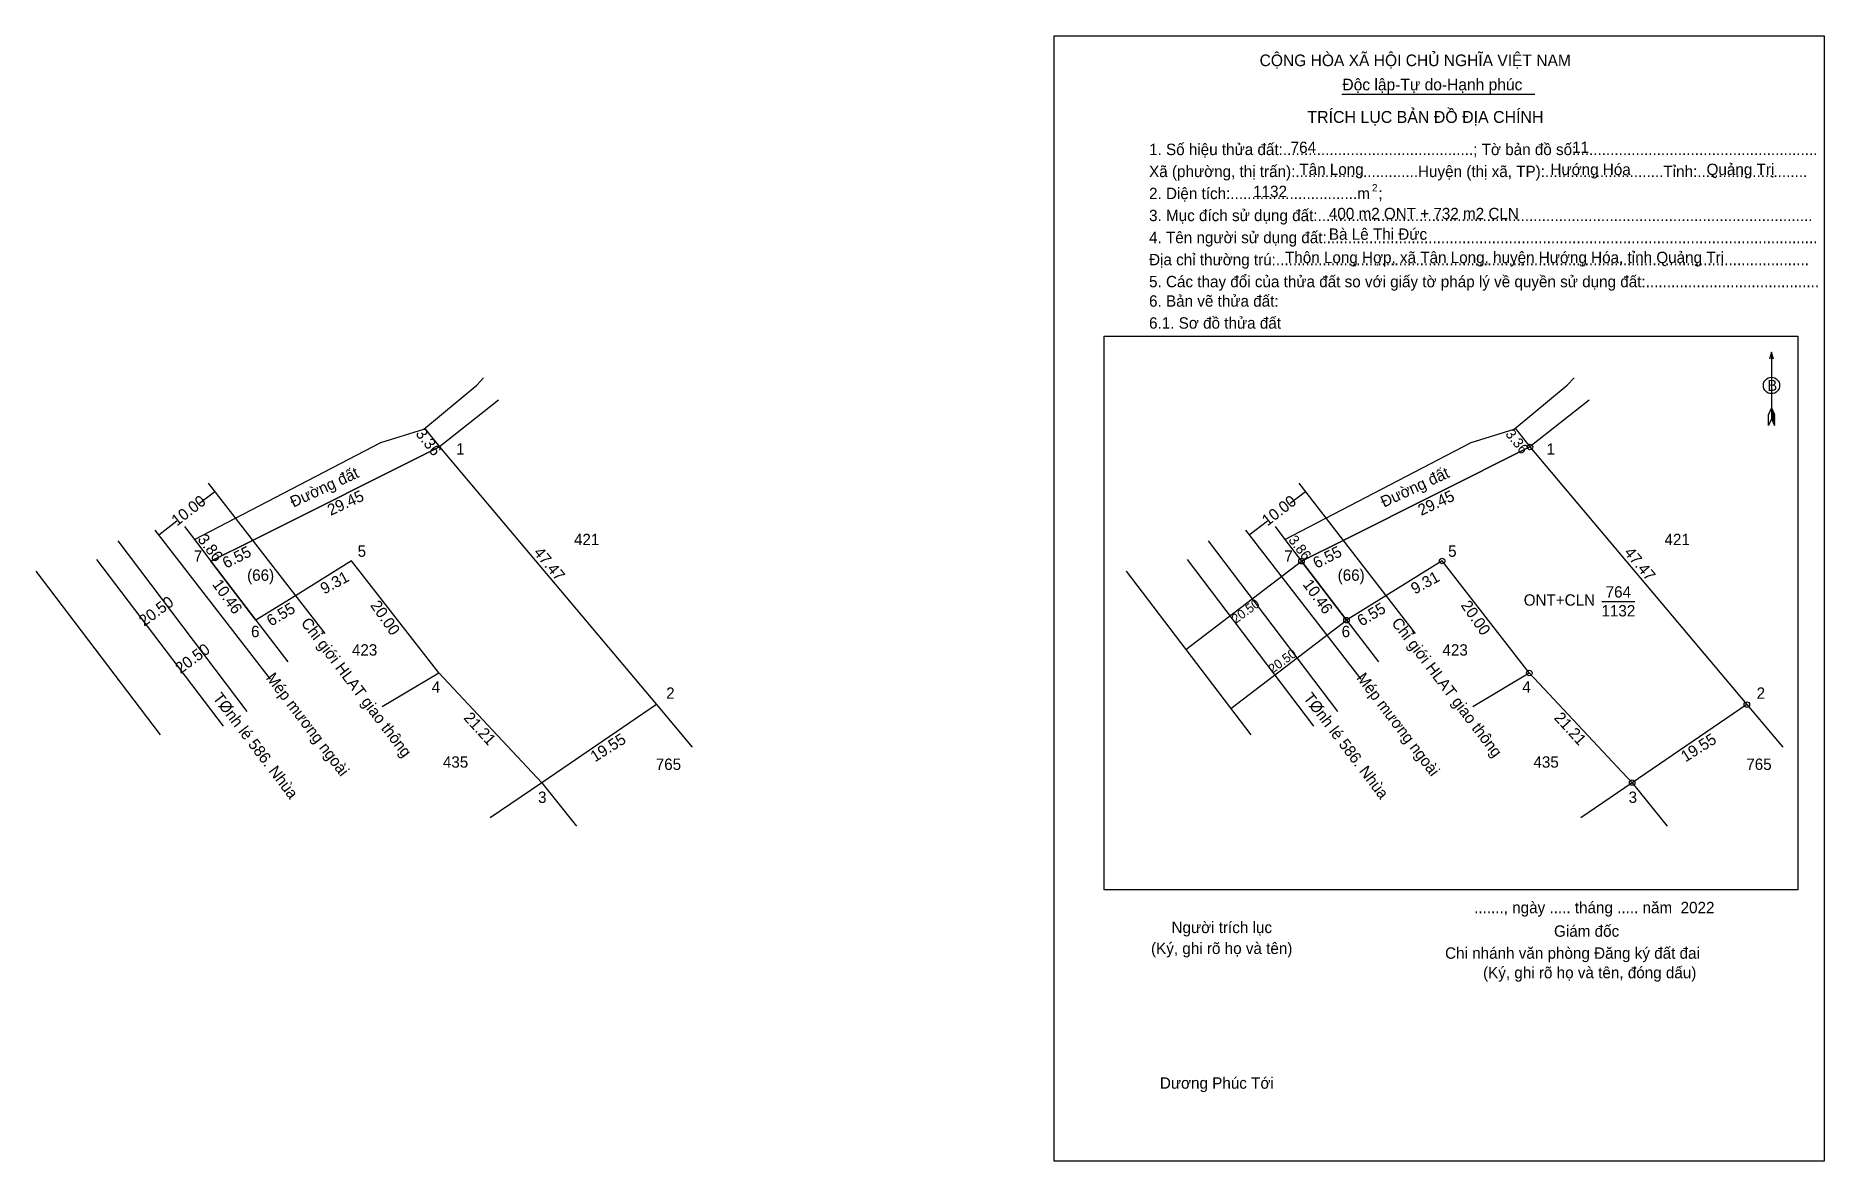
# Model space of a CAD drawing. Extents: x 543293 to 543545, y 1835017 to 1835175.
import ezdxf

# ---------------------------------------------------------------- set-up
doc = ezdxf.new("R2010")
doc.units = 0
for name, color, linetype in [('Level 1', 7, 'Continuous'), ('Level 10', 7, 'Continuous'), ('Level 11', 7, 'Continuous'), ('Level 13', 7, 'Continuous'), ('Level 2', 7, 'Continuous'), ('Level 22', 7, 'Continuous'), ('Level 23', 7, 'Continuous'), ('Level 27', 7, 'Continuous'), ('Level 30', 7, 'Continuous'), ('Level 36', 7, 'Continuous'), ('Level 5', 7, 'Continuous'), ('Level 52', 7, 'Continuous'), ('Level 6', 7, 'Continuous'), ('Level 63', 7, 'Continuous'), ('Level 9', 7, 'Continuous')]:
    doc.layers.add(name, color=color, linetype=linetype)

msp = doc.modelspace()

# ---------------------------------------------------------------- linework, layer by layer
at = {"layer": 'Level 1'}
for p, q in [((543436.3, 1835166.9), (543436.3, 1835166.9)), ((543443.36, 1835133.11), (543443.36, 1835133.11)), ((543537.41, 1835130.85), (543537.41, 1835121.45)), ((543536.99, 1835120.49), (543537.01, 1835122.04)), ((543537.41, 1835123), (543537.01, 1835122.04)), ((543537.41, 1835123), (543537.81, 1835122.04)), ((543537.41, 1835122.87), (543537.81, 1835121.91)), ((543537.41, 1835122.73), (543537.81, 1835121.77)), ((543537.41, 1835122.6), (543537.81, 1835121.63)), ((543537.41, 1835122.46), (543537.81, 1835121.49)), ((543537.41, 1835122.32), (543537.81, 1835121.35)), ((543537.41, 1835122.19), (543537.81, 1835121.21)), ((543537.41, 1835122.06), (543537.82, 1835121.07)), ((543537.82, 1835120.49), (543537.81, 1835122.04)), ((543537.41, 1835121.45), (543536.99, 1835120.49)), ((543537.41, 1835121.92), (543537.82, 1835120.93)), ((543537.41, 1835121.79), (543537.82, 1835120.79)), ((543537.41, 1835121.65), (543537.82, 1835120.66)), ((543537.41, 1835121.45), (543537.82, 1835120.49)), ((543544.84, 1835016.78), (543544.84, 1835016.78))]:
    msp.add_line(p, q, dxfattribs=at)
msp.add_lwpolyline([(543443.36, 1835133.11), (543541.1, 1835133.11), (543541.1, 1835055.06), (543443.36, 1835055.06)], close=True, dxfattribs=at)
msp.add_lwpolyline([(543537.68, 1835129.85), (543537.41, 1835130.85), (543537.14, 1835129.85)], dxfattribs=at)
msp.add_circle((543537.41, 1835126.15), 1.15, dxfattribs=at)
at = {"layer": 'Level 10'}
msp.add_line((543495.3, 1835080.91), (543503.27, 1835085.62), dxfattribs=at)
msp.add_lwpolyline([(543517.78, 1835070.15), (543503.27, 1835085.62), (543491, 1835101.41), (543483.08, 1835096.51), (543477.51, 1835093.06), (543471.17, 1835101.38), (543477.03, 1835104.31), (543503.37, 1835117.48), (543533.94, 1835081.16)], close=True, dxfattribs=at)
at = {"layer": 'Level 11'}
for centre in [(543503.37, 1835117.48), (543471.17, 1835101.38), (543491, 1835101.41), (543477.51, 1835093.06), (543503.27, 1835085.62), (543533.94, 1835081.16), (543517.78, 1835070.15), (543517.78, 1835070.15)]:
    msp.add_circle(centre, 0.392, dxfattribs=at)
at = {"layer": 'Level 13'}
for p, q in [((543476.87, 1835167.2), (543504.07, 1835167.2)), ((543454.86, 1835088.95), (543471.17, 1835101.38)), ((543461.2, 1835080.63), (543477.51, 1835093.06))]:
    msp.add_line(p, q, dxfattribs=at)
at = {"layer": 'Level 2'}
msp.add_lwpolyline([(543436.3, 1835175.46), (543544.84, 1835175.46), (543544.84, 1835016.78), (543436.3, 1835016.78)], close=True, dxfattribs=at)
at = {"layer": 'Level 22'}
for p, q in [((543470.79, 1835112.36), (543487.21, 1835091.19)), ((543463.28, 1835105.73), (543479.53, 1835084.77)), ((543476.27, 1835080.2), (543458.07, 1835104.26)), ((543472.92, 1835078.13), (543455.1, 1835101.63))]:
    msp.add_line(p, q, dxfattribs=at)
at = {"layer": 'Level 23'}
msp.add_line((543467.45, 1835106.26), (543468.83, 1835104.45), dxfattribs=at)
msp.add_line((543467.45, 1835106.26), (543468.83, 1835104.45), dxfattribs=at)
for points in [[(543468.83, 1835104.45), (543495.09, 1835118.09), (543501.16, 1835120.01), (543508.62, 1835126.21), (543509.58, 1835127.24)], [(543511.7, 1835124.09), (543503.37, 1835117.48), (543477.03, 1835104.31)], [(543477.03, 1835104.31), (543471.17, 1835101.38), (543477.51, 1835093.06), (543482, 1835087.17)]]:
    msp.add_lwpolyline(points, dxfattribs=at)
at = {"layer": 'Level 27'}
for p, q in [((543533.94, 1835081.16), (543538.99, 1835075.16)), ((543517.78, 1835070.15), (543522.7, 1835064.04))]:
    msp.add_line(p, q, dxfattribs=at)
at = {"layer": 'Level 30'}
msp.add_lwpolyline([(543446.48, 1835099.95), (543464.02, 1835076.92)], dxfattribs=at)
at = {"layer": 'Level 36'}
msp.add_line((543517.78, 1835070.15), (543510.53, 1835065.21), dxfattribs=at)
at = {"layer": 'Level 5'}
for p, q in [((543347.59, 1835120.11), (543349.68, 1835117.48)), ((543317.1, 1835112.36), (543333.52, 1835091.19)), ((543318.03, 1835111.17), (543315.88, 1835109.5)), ((543312.68, 1835107.02), (543310.12, 1835105.04)), ((543309.59, 1835105.73), (543325.84, 1835084.77)), ((543313.76, 1835106.26), (543315.14, 1835104.45)), ((543313.76, 1835106.26), (543315.14, 1835104.45)), ((543315.14, 1835104.45), (543317.48, 1835101.38)), ((543322.57, 1835080.2), (543304.38, 1835104.26)), ((543319.23, 1835078.13), (543301.41, 1835101.63)), ((543341.61, 1835080.91), (543349.58, 1835085.62)), ((543380.25, 1835081.16), (543385.3, 1835075.16)), ((543364.09, 1835070.15), (543356.84, 1835065.21)), ((543364.09, 1835070.15), (543369.01, 1835064.04))]:
    msp.add_line(p, q, dxfattribs=at)
for points in [[(543315.14, 1835104.45), (543341.4, 1835118.09), (543347.47, 1835120.01), (543354.93, 1835126.21), (543355.89, 1835127.24)], [(543358.01, 1835124.09), (543349.68, 1835117.48), (543323.34, 1835104.31)], [(543323.34, 1835104.31), (543317.48, 1835101.38), (543323.82, 1835093.06), (543328.31, 1835087.17)], [(543292.79, 1835099.95), (543310.33, 1835076.92)]]:
    msp.add_lwpolyline(points, dxfattribs=at)
msp.add_lwpolyline([(543364.09, 1835070.15), (543349.58, 1835085.62), (543337.31, 1835101.41), (543329.39, 1835096.51), (543323.82, 1835093.06), (543317.48, 1835101.38), (543323.34, 1835104.31), (543349.68, 1835117.48), (543380.25, 1835081.16)], close=True, dxfattribs=at)
at = {"layer": 'Level 63'}
for p, q in [((543501.28, 1835120.11), (543503.37, 1835117.48)), ((543471.72, 1835111.17), (543469.57, 1835109.5)), ((543466.37, 1835107.02), (543463.81, 1835105.04)), ((543468.83, 1835104.45), (543471.17, 1835101.38))]:
    msp.add_line(p, q, dxfattribs=at)
at = {"layer": 'Level 9'}
msp.add_line((543513.51, 1835095.72), (543518.16, 1835095.72), dxfattribs=at)

# ---------------------------------------------------------------- texts
at = {"layer": 'Level 1'}
for s, height, p in [('TRÍCH LỤC BẢN ĐỒ ĐỊA CHÍNH', 1.6773, (543472, 1835163.17)), ('1. Số hiệu thửa đất:.............................................; Tờ bản đồ số:.........................................................', 1.60473, (543449.69, 1835158.63)), ('Xã (phường, thị trấn):.............................Huyện (thị xã, TP):............................Tỉnh:..........................', 1.60473, (543449.69, 1835155.53)), ('2. Diện tích:..............................m  ;', 1.6047, (543449.69, 1835152.42)), ('2', 1.04, (543481.11, 1835153.51)), ('3. Mục đích sử dụng đất:.....................................................................................................................', 1.60473, (543449.69, 1835149.32)), ('4. Tên người sử dụng đất:....................................................................................................................', 1.60473, (543449.69, 1835146.21)), ('Địa chỉ thường trú:..............................................................................................................................', 1.60473, (543449.69, 1835143.1)), ('5. Các thay đổi của thửa đất so với giấy tờ pháp lý về quyền sử dụng đất:.........................................', 1.60473, (543449.69, 1835140)), ('6. Bản vẽ thửa đất:', 1.6047, (543449.69, 1835137.26)), ('6.1. Sơ đồ thửa đất', 1.6047, (543449.69, 1835134.16)), ('B', 1.55, (543536.83, 1835125.39)), ('421', 1.6, (543522.33, 1835103.64)), ('423', 1.6, (543491.04, 1835088.07)), ('435', 1.6, (543503.86, 1835072.27)), ('765', 1.6, (543533.86, 1835071.95)), ('......., ngày ..... tháng ..... năm  2022', 1.6047, (543495.5, 1835051.75)), ('Người trích lục', 1.6047, (543452.85, 1835048.95)), ('Giám đốc', 1.605, (543506.76, 1835048.43)), ('(Ký, ghi rõ họ và tên)', 1.6047, (543449.97, 1835046)), ('Chi nhánh văn phòng Đăng ký đất đai ', 1.6047, (543491.41, 1835045.33)), ('(Ký, ghi rõ họ và tên, đóng dấu)', 1.6047, (543496.76, 1835042.58)), ('Dương Phúc Tới', 1.6047, (543451.21, 1835027.01))]:
    msp.add_text(s, height=height, dxfattribs=at).set_placement(p)
at = {"layer": 'Level 13'}
for s, height, p in [('CỘNG HÒA XÃ HỘI CHỦ NGHĨA VIỆT NAM', 1.6399, (543465.27, 1835171.17)), ('Độc lập-Tự do-Hạnh phúc', 1.6399, (543476.94, 1835167.76)), ('764', 1.6, (543514.04, 1835096.25)), ('ONT+CLN', 1.6, (543502.49, 1835095.11)), ('1132', 1.6, (543513.45, 1835093.59))]:
    msp.add_text(s, height=height, dxfattribs=at).set_placement(p)
at = {"layer": 'Level 5'}
for s, rotation, p in [('3.36', 308.4734, (543346.23, 1835119.32)), ('Đường đất', 24.8928, (543329.1, 1835108.92)), ('10.00', 37.7746, (543312.68, 1835106.26)), ('29.45', 24.8928, (543334.35, 1835107.76)), ('3.86', 307.3152, (543315.51, 1835104.44)), ('6.55', 26.8131, (543319.61, 1835100.3)), ('47.47', 309.7085, (543362.86, 1835102.55)), ('9.31', 28.6524, (543333.45, 1835096.67)), ('10.46', 305.8198, (543317.58, 1835098.11)), ('20.50', 36.2454, (543308.07, 1835092.12)), ('6.55', 30.8178, (543325.94, 1835092.14)), ('20.00', 304.7394, (543339.87, 1835095.16)), ('Chỉ giới HLAT giao thông', 307.3081, (543330.08, 1835092.66)), ('20.50', 36.2454, (543313.19, 1835085.44)), ('Mép mương ngoài', 307.3081, (543325.15, 1835084.89)), ('TØnh lé 586. Nhùa', 307.3081, (543317.66, 1835082.09)), ('21.21', 312.3809, (543352.99, 1835079.22)), ('19.55', 32.3415, (543371.6, 1835073))]:
    msp.add_text(s, height=1.6, rotation=rotation, dxfattribs=at).set_placement(p)
for s, p in [('1', (543352.02, 1835116.39)), ('421', (543368.64, 1835103.64)), ('7', (543315.06, 1835101.29)), ('5', (543338.15, 1835102)), ('(66)', (543322.58, 1835098.62)), ('6', (543323.13, 1835090.67)), ('423', (543337.35, 1835088.07)), ('4', (543348.6, 1835082.86)), ('2', (543381.63, 1835081.98)), ('435', (543350.17, 1835072.27)), ('765', (543380.17, 1835071.95)), ('3', (543363.58, 1835067.3))]:
    msp.add_text(s, height=1.6, dxfattribs=at).set_placement(p)
at = {"layer": 'Level 52'}
for s, height, rotation, p in [('Đường đất', 1.6, 24.8928, (543482.79, 1835108.92)), ('29.45', 1.6, 24.8928, (543488.04, 1835107.76)), ('6.55', 1.6, 26.8131, (543473.3, 1835100.3)), ('47.47', 1.6, 309.7085, (543516.55, 1835102.55)), ('9.31', 1.6, 28.6524, (543487.14, 1835096.67)), ('10.46', 1.6, 305.8198, (543471.27, 1835098.11)), ('20.50', 1.296, 36.2454, (543461.92, 1835092.54)), ('6.55', 1.6, 30.8178, (543479.63, 1835092.14)), ('20.00', 1.6, 304.7394, (543493.56, 1835095.16)), ('20.50', 1.296, 36.2454, (543467.1, 1835085.51)), ('21.21', 1.6, 312.3809, (543506.68, 1835079.22)), ('19.55', 1.6, 32.3415, (543525.29, 1835073))]:
    msp.add_text(s, height=height, rotation=rotation, dxfattribs=at).set_placement(p)
at = {"layer": 'Level 6'}
for s, height, p in [('764', 1.605, (543469.64, 1835158.92)), ('11', 1.605, (543509.31, 1835158.94)), ('Tân Long', 1.605, (543470.87, 1835155.83)), ('Hướng Hóa', 1.605, (543506.26, 1835155.81)), ('Quảng Trị', 1.605, (543528.26, 1835155.82)), ('1132', 1.605, (543464.36, 1835152.71)), ('400 m2 ONT + 732 m2 CLN', 1.6047, (543475.03, 1835149.59)), ('Bà Lê Thị Đức', 1.6047, (543475.03, 1835146.69)), ('Thôn Long Hợp, xã Tân Long, huyện Hướng Hóa, tỉnh Quảng Trị', 1.6047, (543468.85, 1835143.4))]:
    msp.add_text(s, height=height, dxfattribs=at).set_placement(p)
at = {"layer": 'Level 63'}
for s, height, rotation, p in [('3.36', 1.44, 308.4733, (543499.83, 1835119.28)), ('10.00', 1.6, 37.7746, (543466.37, 1835106.26)), ('3.86', 1.44, 307.3152, (543469.25, 1835104.35)), ('Chỉ giới HLAT giao thông', 1.6, 307.3081, (543483.77, 1835092.66)), ('Mép mương ngoài', 1.6, 307.3081, (543478.84, 1835084.89)), ('TØnh lé 586. Nhùa', 1.6, 307.3081, (543471.35, 1835082.09))]:
    msp.add_text(s, height=height, rotation=rotation, dxfattribs=at).set_placement(p)
msp.add_text('(66)', height=1.6, dxfattribs=at).set_placement((543476.27, 1835098.62))
at = {"layer": 'Level 9'}
for s, p in [('1', (543505.71, 1835116.39)), ('7', (543468.75, 1835101.29)), ('5', (543491.84, 1835102)), ('6', (543476.83, 1835090.67)), ('4', (543502.29, 1835082.86)), ('2', (543535.32, 1835081.98)), ('3', (543517.27, 1835067.3))]:
    msp.add_text(s, height=1.6, dxfattribs=at).set_placement(p)

doc.saveas('drawing.dxf')
